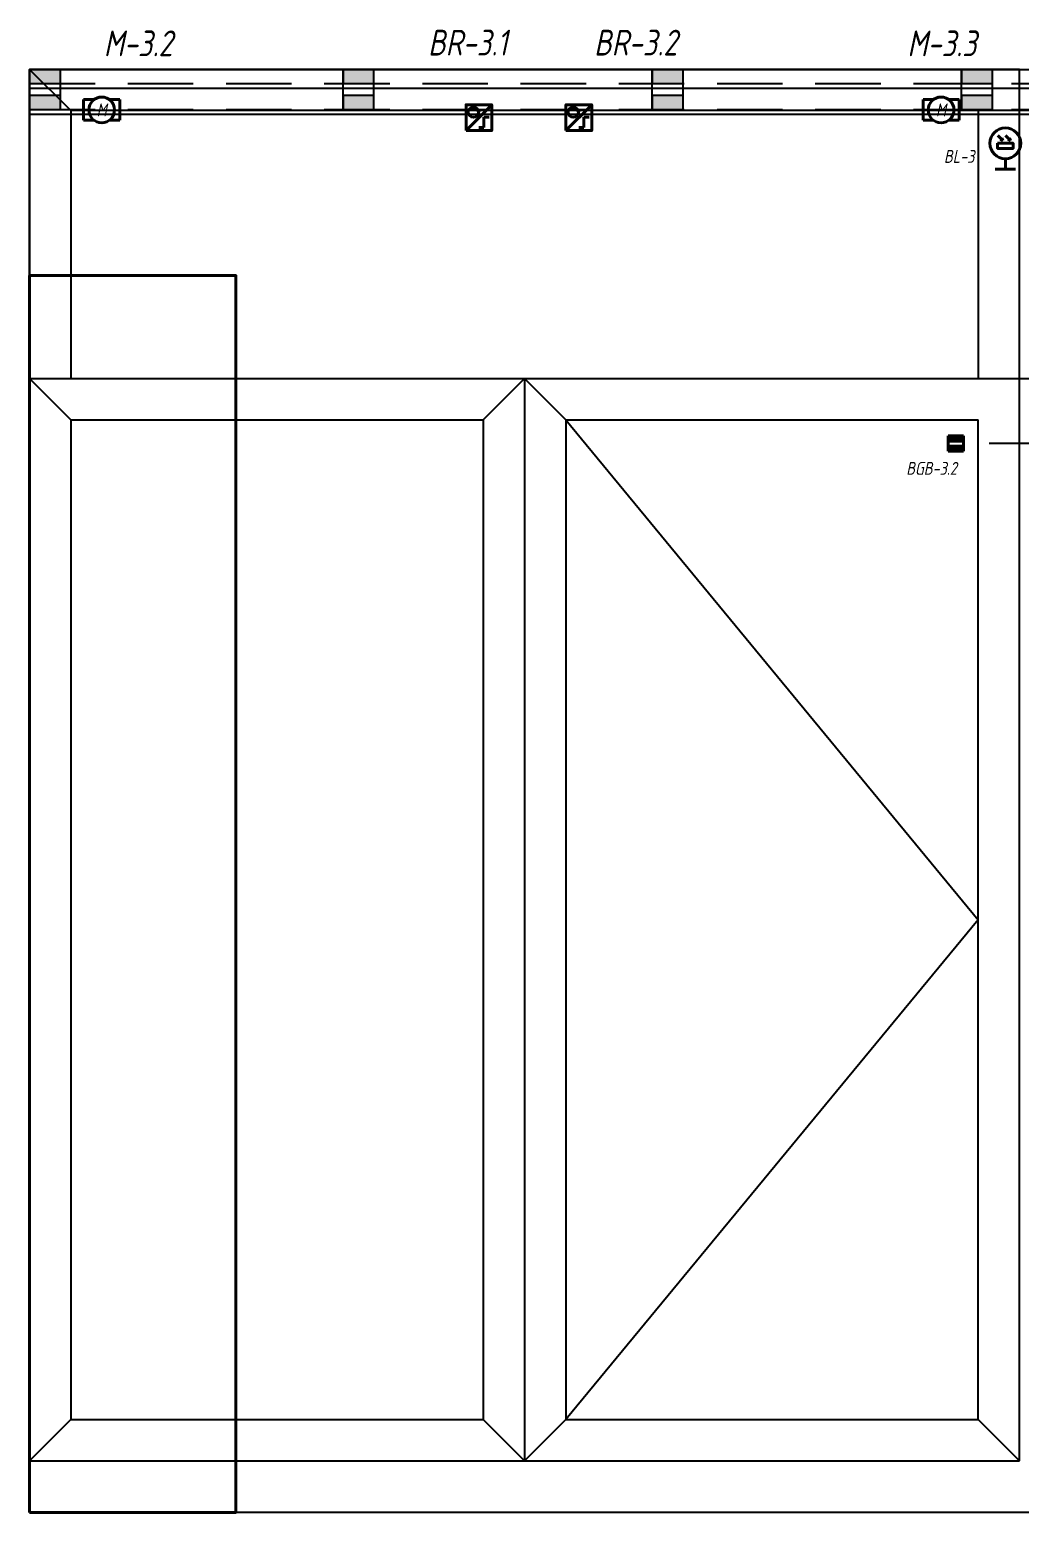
# Model space of a CAD drawing. Header units: millimetres. Extents: x -36498 to 56557, y -58468 to 154.
# Drawn here: x -5844 to -3924, y -31338 to -28461 of the extents above; entities that cross this region are included whole.
import ezdxf
from ezdxf.enums import TextEntityAlignment as Align

# ---------------------------------------------------------------- set-up
doc = ezdxf.new("R2010")
doc.units = ezdxf.units.MM
doc.linetypes.add('DASHED', pattern=[19.049999999999997, 12.7, -6.35])
for name, color, linetype in [('01 Черновое', 7, 'Continuous'), ('03 Потолок', 7, 'Continuous'), ('04 Мебель', 5, 'Continuous'), ('07 Авт-ка общая', 7, 'Continuous'), ('08 Пож. и техн. сигн.', 7, 'Continuous')]:
    doc.layers.add(name, color=color, linetype=linetype)
doc.styles.add('ГОСТ-ISOCPEUR', font='isocpeui.ttf', dxfattribs={"width": 0.8})

# ---------------------------------------------------------------- blocks, each defined once
blk = doc.blocks.new('геркон')
at = {"lineweight": -2}
for points in [[(3, 2), (3, 3), (0, 3), (0, 2)], [(3, 0), (3, 1), (0, 1), (0, 0)]]:
    blk.add_hatch(color=0, dxfattribs=at).paths.add_polyline_path(points)
at = {"color": 0, "lineweight": -2}
for p, q in [((0, 0), (0, 3)), ((0, 3), (3, 3)), ((3, 3), (3, 0)), ((0, 2), (3, 2)), ((0, 1), (3, 1)), ((3, 0), (0, 0))]:
    blk.add_line(p, q, dxfattribs=at)
blk = doc.blocks.new('фотоэлемент')
at = {"color": 0, "lineweight": -2}
for p, q in [((-1.480789338529576, 6.51927674934268), (-0.5138258039369248, 5.552313214735477)), ((-0.5138258039514767, 5.552313214720925), (-0.7003253054863308, 6.061874275750597)), ((0.01921066147042438, 6.51927674934268), (0.9861741960630752, 5.552313214735477)), ((0.9861741960485233, 5.552313214720925), (0.7996746945136692, 6.061874275750597)), ((-0.5138258039369248, 5.552313214735477), (-1.023386864966596, 5.738812716270331)), ((0.9861741960630752, 5.552313214735477), (0.4766131350334035, 5.738812716270331)), ((-2, 0), (2, 0)), ((0, 2), (0, 0))]:
    blk.add_line(p, q, dxfattribs=at)
blk.add_lwpolyline([(-1.5, 5), (1.5, 5), (1.5, 4), (-1.5, 4)], close=True, dxfattribs=at)
blk.add_circle((0, 5), 3, dxfattribs=at)
blk = doc.blocks.new('электродвигатель')
at = {"color": 0, "lineweight": -2}
for p, q in [((5.684341886080801e-14, 4), (5.684341886080801e-14, 0)), ((5.684341886080801e-14, 4), (2.000000000000057, 4)), ((5.000000000000057, 4), (7.000000000000057, 4)), ((7.000000000000057, 4), (7.000000000000057, 0)), ((5.684341886080801e-14, 0), (2.000000000000057, 0)), ((5.000000000000057, 0), (7.000000000000057, 0))]:
    blk.add_line(p, q, dxfattribs=at)
blk.add_circle((3.500000000000057, 2), 2.5, dxfattribs=at)
at = {"color": 0, "lineweight": -2, "style": 'ГОСТ-ISOCPEUR', "width": 0.8}
blk.add_text('M', height=2.5, rotation=360, dxfattribs=at).set_placement((3.500000000000057, 2), align=Align.MIDDLE_CENTER)
blk = doc.blocks.new('энкодер')
at = {"color": 0, "lineweight": -2}
for p, q in [((0, 0), (5, 5)), ((2.427873149010338, 3.562473819269144), (2.195608484978948, 3.897127683664621)), ((2.427873149010338, 3.562473819269144), (2.660137813041729, 3.897127683664621)), ((2.478526338354641, 0.5630155251133147), (3.478526338354641, 0.5630155251133147)), ((3.478526338354641, 0.5630155251133147), (3.478526338354641, 2.563015525113315)), ((3.478526338354641, 2.563015525113315), (4.478526338354641, 2.563015525113315))]:
    blk.add_line(p, q, dxfattribs=at)
blk.add_lwpolyline([(0, 0), (0, 5), (5, 5), (5, 0)], close=True, dxfattribs=at)
blk.add_circle((1.427873149010338, 3.562473819269144), 1, dxfattribs=at)

msp = doc.modelspace()

# ---------------------------------------------------------------- hatches: boundary and pattern name
at = {"layer": '03 Потолок', "lineweight": -2}
for points in [[(-5784.26984495985, -28565.37899916674), (-5784.26984495985, -28538.37899916674), (-5844.26984495985, -28538.37899916674), (-5844.26984495985, -28565.37899916674)], [(-5176.269844959849, -28565.37899916674), (-5176.269844959849, -28538.37899916674), (-5236.269844959849, -28538.37899916674), (-5236.269844959849, -28565.37899916674)], [(-4576.269844959849, -28565.37899916674), (-4576.269844959849, -28538.37899916674), (-4636.269844959849, -28538.37899916674), (-4636.269844959849, -28565.37899916674)], [(-3976.269844959848, -28565.37899916674), (-3976.269844959848, -28538.37899916674), (-4036.269844959848, -28538.37899916674), (-4036.269844959848, -28565.37899916674)], [(-5784.26984495985, -28615.87899916674), (-5784.26984495985, -28588.87899916674), (-5844.26984495985, -28588.87899916674), (-5844.26984495985, -28615.87899916674)], [(-5176.269844959849, -28615.87899916674), (-5176.269844959849, -28588.87899916674), (-5236.269844959849, -28588.87899916674), (-5236.269844959849, -28615.87899916674)], [(-4576.269844959849, -28615.87899916674), (-4576.269844959849, -28588.87899916674), (-4636.269844959849, -28588.87899916674), (-4636.269844959849, -28615.87899916674)], [(-3976.269844959848, -28615.87899916674), (-3976.269844959848, -28588.87899916674), (-4036.269844959848, -28588.87899916674), (-4036.269844959848, -28615.87899916674)]]:
    msp.add_hatch(color=252, dxfattribs=at).paths.add_polyline_path(points)

# ---------------------------------------------------------------- linework, layer by layer
at = {"layer": '01 Черновое'}
for p, q in [((-5764.26984495985, -28618.37899916674), (-5844.26984495985, -28538.37899916674)), ((-5844.26984495985, -28538.37899916674), (-5844.26984495985, -31238.37899916674)), ((-3924.269844959854, -28538.37899916674), (-5844.26984495985, -28538.37899916674)), ((-3924.26984495985, -31238.37899916674), (-3924.269844959857, -28538.37899916674)), ((-3924.269844959854, -28538.37899916674), (-2994.26984495985, -28538.37899916674)), ((-5764.26984495985, -28618.37899916674), (-5764.26984495985, -29138.37899916674)), ((-3074.26984495985, -28618.37899916674), (-5764.26984495985, -28618.37899916674)), ((-4004.269844959857, -28618.37899916674), (-4004.269844959857, -29138.37899916674)), ((-5844.26984495985, -29138.37899916674), (-3924.269844959854, -29138.37899916674)), ((-5844.26984495985, -29138.37899916674), (-5764.26984495985, -29218.37899916674)), ((-4964.269844959854, -29218.37899916674), (-4884.269844959854, -29138.37899916674)), ((-4884.269844959854, -29138.37899916674), (-4884.269844959854, -31238.37899916674)), ((-4884.269844959854, -29138.37899916674), (-4804.269844959854, -29218.37899916674)), ((-4834.269844959847, -29138.37899916674), (-3014.26984495985, -29138.37899916674)), ((-5764.26984495985, -29218.37899916674), (-4964.269844959854, -29218.37899916674)), ((-5764.26984495985, -29218.37899916674), (-5764.26984495985, -31158.37899916674)), ((-4964.269844959854, -29218.37899916674), (-4964.269844959854, -31158.37899916674)), ((-4804.269844959854, -29218.37899916674), (-4804.269844959854, -31158.37899916674)), ((-4804.269844959854, -29218.37899916674), (-4004.269844959854, -29218.37899916674)), ((-4804.269844959854, -29218.37899916674), (-4004.269844959854, -30188.37899916674)), ((-4004.269844959854, -31158.37899916674), (-4004.269844959854, -29218.37899916674)), ((-4004.269844959854, -30188.37899916674), (-4804.269844959854, -31158.37899916674)), ((-5764.26984495985, -31158.37899916674), (-5844.26984495985, -31238.37899916674)), ((-5764.26984495985, -31158.37899916674), (-4964.269844959854, -31158.37899916674)), ((-4964.269844959854, -31158.37899916674), (-4884.269844959854, -31238.37899916674)), ((-4884.269844959854, -31238.37899916674), (-4804.269844959854, -31158.37899916674)), ((-4804.269844959854, -31158.37899916674), (-4004.269844959854, -31158.37899916674)), ((-4004.269844959854, -31158.37899916674), (-3924.269844959854, -31238.37899916674)), ((-5844.26984495985, -31238.37899916674), (-3924.269844959854, -31238.37899916674))]:
    msp.add_line(p, q, dxfattribs=at)
msp.add_lwpolyline([(-5844.26984495985, -31338.37899916674), (-5844.26984495985, -28538.37899916674), (-1504.26984495985, -28538.37899916674), (-1504.26984495985, -31338.37899916674)], close=True, dxfattribs=at)
at = {"layer": '03 Потолок', "color": 1, "lineweight": -2}
for p, q in [((-5844.26984495985, -28615.87899916674), (-5844.26984495985, -28538.37899916674)), ((-5784.26984495985, -28615.87899916674), (-5784.26984495985, -28538.37899916674)), ((-5236.269844959849, -28615.87899916674), (-5236.269844959849, -28538.37899916674)), ((-5176.269844959849, -28615.87899916674), (-5176.269844959849, -28538.37899916674)), ((-4636.269844959849, -28615.87899916674), (-4636.269844959849, -28538.37899916674)), ((-4576.269844959849, -28615.87899916674), (-4576.269844959849, -28538.37899916674)), ((-4036.269844959848, -28615.87899916674), (-4036.269844959848, -28538.37899916674)), ((-3976.269844959848, -28615.87899916674), (-3976.269844959848, -28538.37899916674)), ((-5844.26984495985, -28574.87899916674), (-1504.26984495985, -28574.87899916674)), ((-5844.26984495985, -28625.37899916674), (-1504.26984495985, -28625.37899916674))]:
    msp.add_line(p, q, dxfattribs=at)
at = {"layer": '03 Потолок', "color": 1, "linetype": 'DASHED', "ltscale": 10}
for p, q in [((-5844.26984495985, -28565.37899916674), (-1504.26984495985, -28565.37899916674)), ((-5844.26984495985, -28615.87899916674), (-1504.26984495985, -28615.87899916674))]:
    msp.add_line(p, q, dxfattribs=at)
at = {"layer": '03 Потолок', "color": 1, "lineweight": -2}
for points in [[(-5784.26984495985, -28565.37899916674), (-5784.26984495985, -28538.37899916674), (-5844.26984495985, -28538.37899916674), (-5844.26984495985, -28565.37899916674)], [(-5176.269844959849, -28565.37899916674), (-5176.269844959849, -28538.37899916674), (-5236.269844959849, -28538.37899916674), (-5236.269844959849, -28565.37899916674)], [(-4576.269844959849, -28565.37899916674), (-4576.269844959849, -28538.37899916674), (-4636.269844959849, -28538.37899916674), (-4636.269844959849, -28565.37899916674)], [(-3976.269844959848, -28565.37899916674), (-3976.269844959848, -28538.37899916674), (-4036.269844959848, -28538.37899916674), (-4036.269844959848, -28565.37899916674)], [(-5784.26984495985, -28615.87899916674), (-5784.26984495985, -28588.87899916674), (-5844.26984495985, -28588.87899916674), (-5844.26984495985, -28615.87899916674)], [(-5176.269844959849, -28615.87899916674), (-5176.269844959849, -28588.87899916674), (-5236.269844959849, -28588.87899916674), (-5236.269844959849, -28615.87899916674)], [(-4576.269844959849, -28615.87899916674), (-4576.269844959849, -28588.87899916674), (-4636.269844959849, -28588.87899916674), (-4636.269844959849, -28615.87899916674)], [(-3976.269844959848, -28615.87899916674), (-3976.269844959848, -28588.87899916674), (-4036.269844959848, -28588.87899916674), (-4036.269844959848, -28615.87899916674)]]:
    msp.add_lwpolyline(points, close=True, dxfattribs=at)
at = {"layer": '04 Мебель', "lineweight": 40, "flags": 128}
msp.add_lwpolyline([(-5844.26984495985, -31338.37899916674), (-5844.26984495985, -28938.37899916674), (-5444.26984495985, -28938.37899916674), (-5444.26984495985, -31338.37899916674)], close=True, dxfattribs=at)
at = {"layer": '08 Пож. и техн. сигн.', "linetype": 'DASHED', "ltscale": 10, "flags": 128}
msp.add_lwpolyline([(-3888.463767548303, -28571.37899916674), (-3888.463767548303, -29180.55774648622), (-3814.721347657214, -29264.42190123168), (-4032.622647660639, -29264.42190123168)], dxfattribs=at)

# ---------------------------------------------------------------- block references
at = {"layer": '07 Авт-ка общая', "lineweight": 40, "xscale": 10, "yscale": 10, "zscale": 10}
for name, p in [('электродвигатель', (-5739.512738046758, -28636.94742346635)), ('электродвигатель', (-4111.164570140341, -28636.94742346635)), ('энкодер', (-4997.689343211563, -28656.94742346635)), ('энкодер', (-4803.896488740154, -28656.94742346635))]:
    msp.add_blockref(name, p, dxfattribs=at)
at = {"layer": '08 Пож. и техн. сигн.', "lineweight": 40, "yscale": 10, "zscale": 10}
for name, p, xscale in [('фотоэлемент', (-3951.418715036588, -28731.7412947393), 10), ('геркон', (-4032.622647660639, -29279.42190123168), -10)]:
    msp.add_blockref(name, p, dxfattribs=dict(at, xscale=xscale))

# ---------------------------------------------------------------- texts
at = {"layer": '07 Авт-ка общая', "linetype": 'Continuous', "style": 'ГОСТ-ISOCPEUR', "width": 0.8}
for s, p in [('M-3.2', (-5566.969353014772, -28512.76828312274)), ('BR-3.1', (-4917.031699292262, -28511.35290764096)), ('BR-3.2', (-4587.691017844672, -28511.35290764096)), ('M-3.3', (-4007.175292269942, -28512.76828312274))]:
    msp.add_text(s, height=50, dxfattribs=at).set_placement(p, align=Align.RIGHT)
at = {"layer": '08 Пож. и техн. сигн.', "linetype": 'Continuous', "style": 'ГОСТ-ISOCPEUR', "width": 0.8}
for s, p in [('BL-3', (-4011.326666029884, -28719.65733098515)), ('BGB-3.2', (-4045.339835145983, -29325.005794489))]:
    msp.add_text(s, height=25, dxfattribs=at).set_placement(p, align=Align.RIGHT)

doc.saveas('drawing.dxf')
